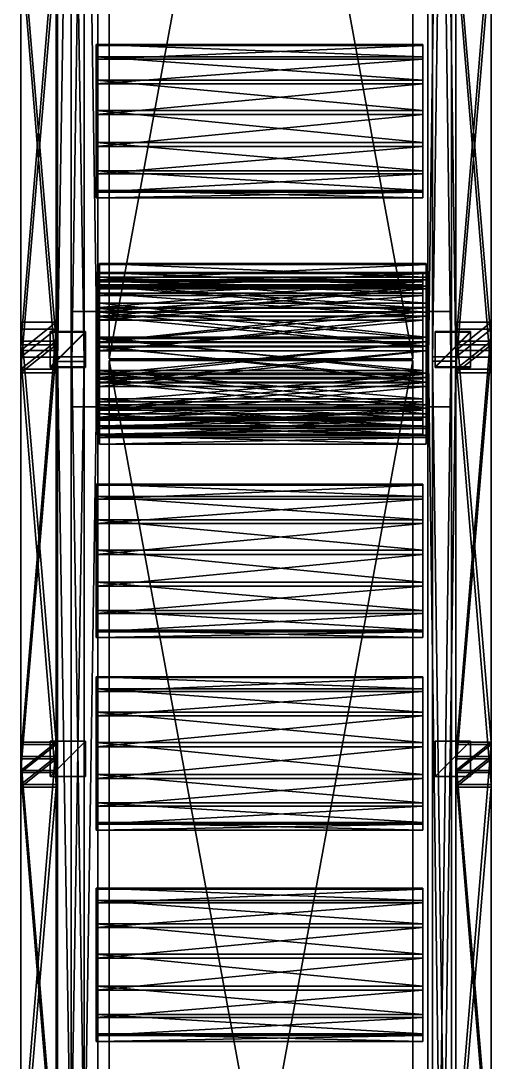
# Model space of a CAD drawing. Header units: millimetres. Extents: x -3897 to -3886, y 6820 to 7007.
# Drawn here: x -3896.8 to -3886.45, y 6842.25 to 6865.18 of the extents above; entities that cross this region are included whole.
import ezdxf

# ---------------------------------------------------------------- set-up
doc = ezdxf.new("R2010")
doc.units = ezdxf.units.MM
doc.header["$MEASUREMENT"] = 0
for name, color, linetype in [('BELT', 7, 'CONTINUOUS'), ('BELT01', 7, 'CONTINUOUS'), ('BELT02', 7, 'CONTINUOUS'), ('BELT03', 7, 'CONTINUOUS'), ('BELT04', 7, 'CONTINUOUS'), ('BELT05', 7, 'CONTINUOUS'), ('LEG02', 7, 'CONTINUOUS'), ('LEG03', 7, 'CONTINUOUS'), ('LEG05', 7, 'CONTINUOUS'), ('LEG06', 7, 'CONTINUOUS'), ('LEG08', 7, 'CONTINUOUS'), ('LEG09', 7, 'CONTINUOUS'), ('OBJECT01', 7, 'CONTINUOUS'), ('OBJECT02', 7, 'CONTINUOUS'), ('OBJECT04', 7, 'CONTINUOUS'), ('OBJECT05', 7, 'CONTINUOUS'), ('OBJECT07', 7, 'CONTINUOUS'), ('OBJECT09', 7, 'CONTINUOUS'), ('OBJECT10', 7, 'CONTINUOUS'), ('OBJECT11', 7, 'CONTINUOUS'), ('OBJECT12', 7, 'CONTINUOUS'), ('OBJECT13', 7, 'CONTINUOUS'), ('OBJECT15', 7, 'CONTINUOUS'), ('OBJECT16', 7, 'CONTINUOUS')]:
    doc.layers.add(name, color=color, linetype=linetype)

msp = doc.modelspace()

# ---------------------------------------------------------------- meshes
at = {"layer": 'BELT', "color": 7}
mesh = msp.add_polyface(dxfattribs=at)
corners = [(-3894.856, 6857.741, 13.664), (-3888.174, 6857.741, 13.664), (-3888.174, 6857.741, 13.887), (-3894.856, 6857.741, 13.887), (-3894.856, 6894.198, 13.664), (-3888.174, 6894.198, 13.664), (-3888.174, 6894.198, 13.887), (-3894.856, 6894.198, 13.887)]
mesh.append_faces([[corners[k] for k in face] for face in [(0, 2, 3), (0, 5, 1), (1, 6, 2), (2, 7, 3), (3, 4, 0), (4, 6, 5)]], dxfattribs={"vtx0": -1, "color": 7})
mesh.append_faces([[corners[k] for k in face] for face in [(0, 1, 2), (0, 4, 5), (1, 5, 6), (2, 6, 7), (3, 7, 4), (4, 7, 6)]], dxfattribs={"vtx2": -1, "color": 7})
mesh = msp.add_polyface(dxfattribs=at)
corners = [(-3894.856, 6821.245, 13.664), (-3888.174, 6821.245, 13.664), (-3888.174, 6821.245, 13.887), (-3894.856, 6821.245, 13.887), (-3894.856, 6857.702, 13.664), (-3888.174, 6857.702, 13.664), (-3888.174, 6857.702, 13.887), (-3894.856, 6857.702, 13.887)]
mesh.append_faces([[corners[k] for k in face] for face in [(0, 2, 3), (0, 5, 1), (1, 6, 2), (2, 7, 3), (3, 4, 0), (4, 6, 5)]], dxfattribs={"vtx0": -1, "color": 7})
mesh.append_faces([[corners[k] for k in face] for face in [(0, 1, 2), (0, 4, 5), (1, 5, 6), (2, 6, 7), (3, 7, 4), (4, 7, 6)]], dxfattribs={"vtx2": -1, "color": 7})
at = {"layer": 'BELT01', "color": 7}
mesh = msp.add_polyface(dxfattribs=at)
corners = [(-3894.856, 6857.741, 17.477), (-3888.174, 6857.741, 17.477), (-3888.174, 6857.741, 17.7), (-3894.856, 6857.741, 17.7), (-3894.856, 6894.198, 17.477), (-3888.174, 6894.198, 17.477), (-3888.174, 6894.198, 17.7), (-3894.856, 6894.198, 17.7)]
mesh.append_faces([[corners[k] for k in face] for face in [(0, 2, 3), (0, 5, 1), (1, 6, 2), (2, 7, 3), (3, 4, 0), (4, 6, 5)]], dxfattribs={"vtx0": -1, "color": 7})
mesh.append_faces([[corners[k] for k in face] for face in [(0, 1, 2), (0, 4, 5), (1, 5, 6), (2, 6, 7), (3, 7, 4), (4, 7, 6)]], dxfattribs={"vtx2": -1, "color": 7})
mesh = msp.add_polyface(dxfattribs=at)
corners = [(-3894.856, 6821.245, 17.477), (-3888.174, 6821.245, 17.477), (-3888.174, 6821.245, 17.7), (-3894.856, 6821.245, 17.7), (-3894.856, 6857.702, 17.477), (-3888.174, 6857.702, 17.477), (-3888.174, 6857.702, 17.7), (-3894.856, 6857.702, 17.7)]
mesh.append_faces([[corners[k] for k in face] for face in [(0, 2, 3), (0, 5, 1), (1, 6, 2), (2, 7, 3), (3, 4, 0), (4, 6, 5)]], dxfattribs={"vtx0": -1, "color": 7})
mesh.append_faces([[corners[k] for k in face] for face in [(0, 1, 2), (0, 4, 5), (1, 5, 6), (2, 6, 7), (3, 7, 4), (4, 7, 6)]], dxfattribs={"vtx2": -1, "color": 7})
at = {"layer": 'BELT02', "color": 7}
mesh = msp.add_polyface(dxfattribs=at)
corners = [(-3887.844, 6856.681, 15.514), (-3887.328, 6856.681, 15.514), (-3887.328, 6856.681, 15.956), (-3887.844, 6856.681, 15.956), (-3887.844, 6895.282, 15.514), (-3887.328, 6895.282, 15.514), (-3887.328, 6895.282, 15.956), (-3887.844, 6895.282, 15.956)]
mesh.append_faces([[corners[k] for k in face] for face in [(0, 2, 3), (0, 5, 1), (1, 6, 2), (2, 7, 3), (3, 4, 0), (4, 6, 5)]], dxfattribs={"vtx0": -1, "color": 7})
mesh.append_faces([[corners[k] for k in face] for face in [(0, 1, 2), (0, 4, 5), (1, 5, 6), (2, 6, 7), (3, 7, 4), (4, 7, 6)]], dxfattribs={"vtx2": -1, "color": 7})
mesh = msp.add_polyface(dxfattribs=at)
corners = [(-3887.844, 6820.185, 15.514), (-3887.328, 6820.185, 15.514), (-3887.328, 6820.185, 15.956), (-3887.844, 6820.185, 15.956), (-3887.844, 6858.786, 15.514), (-3887.328, 6858.786, 15.514), (-3887.328, 6858.786, 15.956), (-3887.844, 6858.786, 15.956)]
mesh.append_faces([[corners[k] for k in face] for face in [(0, 2, 3), (0, 5, 1), (1, 6, 2), (2, 7, 3), (3, 4, 0), (4, 6, 5)]], dxfattribs={"vtx0": -1, "color": 7})
mesh.append_faces([[corners[k] for k in face] for face in [(0, 1, 2), (0, 4, 5), (1, 5, 6), (2, 6, 7), (3, 7, 4), (4, 7, 6)]], dxfattribs={"vtx2": -1, "color": 7})
at = {"layer": 'BELT03', "color": 7}
mesh = msp.add_polyface(dxfattribs=at)
corners = [(-3895.696, 6856.681, 15.421), (-3895.109, 6856.681, 15.421), (-3895.109, 6856.681, 15.924), (-3895.696, 6856.681, 15.924), (-3895.696, 6895.282, 15.421), (-3895.109, 6895.282, 15.421), (-3895.109, 6895.282, 15.924), (-3895.696, 6895.282, 15.924)]
mesh.append_faces([[corners[k] for k in face] for face in [(0, 2, 3), (0, 5, 1), (1, 6, 2), (2, 7, 3), (3, 4, 0), (4, 6, 5)]], dxfattribs={"vtx0": -1, "color": 7})
mesh.append_faces([[corners[k] for k in face] for face in [(0, 1, 2), (0, 4, 5), (1, 5, 6), (2, 6, 7), (3, 7, 4), (4, 7, 6)]], dxfattribs={"vtx2": -1, "color": 7})
mesh = msp.add_polyface(dxfattribs=at)
corners = [(-3895.696, 6820.185, 15.421), (-3895.109, 6820.185, 15.421), (-3895.109, 6820.185, 15.924), (-3895.696, 6820.185, 15.924), (-3895.696, 6858.786, 15.421), (-3895.109, 6858.786, 15.421), (-3895.109, 6858.786, 15.924), (-3895.696, 6858.786, 15.924)]
mesh.append_faces([[corners[k] for k in face] for face in [(0, 2, 3), (0, 5, 1), (1, 6, 2), (2, 7, 3), (3, 4, 0), (4, 6, 5)]], dxfattribs={"vtx0": -1, "color": 7})
mesh.append_faces([[corners[k] for k in face] for face in [(0, 1, 2), (0, 4, 5), (1, 5, 6), (2, 6, 7), (3, 7, 4), (4, 7, 6)]], dxfattribs={"vtx2": -1, "color": 7})
at = {"layer": 'BELT04', "color": 7}
mesh = msp.add_polyface(dxfattribs=at)
corners = [(-3887.745, 6857.686, 7.896), (-3887.23, 6857.686, 7.896), (-3887.23, 6857.686, 8.338), (-3887.745, 6857.686, 8.338), (-3887.745, 6894.277, 7.896), (-3887.23, 6894.277, 7.896), (-3887.23, 6894.277, 8.338), (-3887.745, 6894.277, 8.338)]
mesh.append_faces([[corners[k] for k in face] for face in [(0, 2, 3), (0, 5, 1), (1, 6, 2), (2, 7, 3), (3, 4, 0), (4, 6, 5)]], dxfattribs={"vtx0": -1, "color": 7})
mesh.append_faces([[corners[k] for k in face] for face in [(0, 1, 2), (0, 4, 5), (1, 5, 6), (2, 6, 7), (3, 7, 4), (4, 7, 6)]], dxfattribs={"vtx2": -1, "color": 7})
mesh = msp.add_polyface(dxfattribs=at)
corners = [(-3887.745, 6821.19, 7.896), (-3887.23, 6821.19, 7.896), (-3887.23, 6821.19, 8.338), (-3887.745, 6821.19, 8.338), (-3887.745, 6857.781, 7.896), (-3887.23, 6857.781, 7.896), (-3887.23, 6857.781, 8.338), (-3887.745, 6857.781, 8.338)]
mesh.append_faces([[corners[k] for k in face] for face in [(0, 2, 3), (0, 5, 1), (1, 6, 2), (2, 7, 3), (3, 4, 0), (4, 6, 5)]], dxfattribs={"vtx0": -1, "color": 7})
mesh.append_faces([[corners[k] for k in face] for face in [(0, 1, 2), (0, 4, 5), (1, 5, 6), (2, 6, 7), (3, 7, 4), (4, 7, 6)]], dxfattribs={"vtx2": -1, "color": 7})
at = {"layer": 'BELT05', "color": 7}
mesh = msp.add_polyface(dxfattribs=at)
corners = [(-3895.992, 6857.681, 7.892), (-3895.405, 6857.681, 7.892), (-3895.405, 6857.681, 8.322), (-3895.992, 6857.681, 8.322), (-3895.992, 6894.281, 7.892), (-3895.405, 6894.281, 7.892), (-3895.405, 6894.281, 8.322), (-3895.992, 6894.281, 8.322)]
mesh.append_faces([[corners[k] for k in face] for face in [(0, 2, 3), (0, 5, 1), (1, 6, 2), (2, 7, 3), (3, 4, 0), (4, 6, 5)]], dxfattribs={"vtx0": -1, "color": 7})
mesh.append_faces([[corners[k] for k in face] for face in [(0, 1, 2), (0, 4, 5), (1, 5, 6), (2, 6, 7), (3, 7, 4), (4, 7, 6)]], dxfattribs={"vtx2": -1, "color": 7})
mesh = msp.add_polyface(dxfattribs=at)
corners = [(-3895.992, 6821.185, 7.892), (-3895.405, 6821.185, 7.892), (-3895.405, 6821.185, 8.322), (-3895.992, 6821.185, 8.322), (-3895.992, 6857.786, 7.892), (-3895.405, 6857.786, 7.892), (-3895.405, 6857.786, 8.322), (-3895.992, 6857.786, 8.322)]
mesh.append_faces([[corners[k] for k in face] for face in [(0, 2, 3), (0, 5, 1), (1, 6, 2), (2, 7, 3), (3, 4, 0), (4, 6, 5)]], dxfattribs={"vtx0": -1, "color": 7})
mesh.append_faces([[corners[k] for k in face] for face in [(0, 1, 2), (0, 4, 5), (1, 5, 6), (2, 6, 7), (3, 7, 4), (4, 7, 6)]], dxfattribs={"vtx2": -1, "color": 7})
at = {"layer": 'LEG02', "color": 7}
mesh = msp.add_polyface(dxfattribs=at)
corners = [(-3896.801, 6866.841, 14.428), (-3896.023, 6866.841, 14.428), (-3896.023, 6867.458, 13.955), (-3896.801, 6867.458, 13.955), (-3896.801, 6857.433, 2.168), (-3896.023, 6857.433, 2.168), (-3896.023, 6858.05, 1.694), (-3896.801, 6858.05, 1.694)]
mesh.append_faces([[corners[k] for k in face] for face in [(0, 2, 3), (0, 5, 1), (1, 6, 2), (2, 7, 3), (3, 4, 0), (4, 6, 5)]], dxfattribs={"vtx0": -1, "color": 7})
mesh.append_faces([[corners[k] for k in face] for face in [(0, 1, 2), (0, 4, 5), (1, 5, 6), (2, 6, 7), (3, 7, 4), (4, 7, 6)]], dxfattribs={"vtx2": -1, "color": 7})
at = {"layer": 'LEG03', "color": 7}
mesh = msp.add_polyface(dxfattribs=at)
corners = [(-3896.801, 6848.631, 14.428), (-3896.023, 6848.631, 14.428), (-3896.023, 6849.248, 13.955), (-3896.801, 6849.248, 13.955), (-3896.801, 6839.223, 2.168), (-3896.023, 6839.223, 2.168), (-3896.023, 6839.84, 1.694), (-3896.801, 6839.84, 1.694)]
mesh.append_faces([[corners[k] for k in face] for face in [(0, 2, 3), (0, 5, 1), (1, 6, 2), (2, 7, 3), (3, 4, 0), (4, 6, 5)]], dxfattribs={"vtx0": -1, "color": 7})
mesh.append_faces([[corners[k] for k in face] for face in [(0, 1, 2), (0, 4, 5), (1, 5, 6), (2, 6, 7), (3, 7, 4), (4, 7, 6)]], dxfattribs={"vtx2": -1, "color": 7})
at = {"layer": 'LEG05', "color": 7}
mesh = msp.add_polyface(dxfattribs=at)
corners = [(-3896.801, 6857.774, 14.428), (-3896.023, 6857.774, 14.428), (-3896.023, 6858.391, 13.955), (-3896.801, 6858.391, 13.955), (-3896.801, 6848.366, 2.168), (-3896.023, 6848.366, 2.168), (-3896.023, 6848.983, 1.694), (-3896.801, 6848.983, 1.694)]
mesh.append_faces([[corners[k] for k in face] for face in [(0, 2, 3), (0, 5, 1), (1, 6, 2), (2, 7, 3), (3, 4, 0), (4, 6, 5)]], dxfattribs={"vtx0": -1, "color": 7})
mesh.append_faces([[corners[k] for k in face] for face in [(0, 1, 2), (0, 4, 5), (1, 5, 6), (2, 6, 7), (3, 7, 4), (4, 7, 6)]], dxfattribs={"vtx2": -1, "color": 7})
at = {"layer": 'LEG06', "color": 7}
mesh = msp.add_polyface(dxfattribs=at)
corners = [(-3896.801, 6857.51, 14.02), (-3896.023, 6857.51, 14.02), (-3896.023, 6858.133, 14.485), (-3896.801, 6858.133, 14.485), (-3896.801, 6866.757, 1.637), (-3896.023, 6866.757, 1.637), (-3896.023, 6867.38, 2.103), (-3896.801, 6867.38, 2.103)]
mesh.append_faces([[corners[k] for k in face] for face in [(0, 2, 3), (0, 5, 1), (1, 6, 2), (2, 7, 3), (3, 4, 0), (4, 6, 5)]], dxfattribs={"vtx0": -1, "color": 7})
mesh.append_faces([[corners[k] for k in face] for face in [(0, 1, 2), (0, 4, 5), (1, 5, 6), (2, 6, 7), (3, 7, 4), (4, 7, 6)]], dxfattribs={"vtx2": -1, "color": 7})
at = {"layer": 'LEG08', "color": 7}
mesh = msp.add_polyface(dxfattribs=at)
corners = [(-3896.801, 6839.066, 14.02), (-3896.023, 6839.066, 14.02), (-3896.023, 6839.689, 14.485), (-3896.801, 6839.689, 14.485), (-3896.801, 6848.312, 1.637), (-3896.023, 6848.312, 1.637), (-3896.023, 6848.936, 2.103), (-3896.801, 6848.936, 2.103)]
mesh.append_faces([[corners[k] for k in face] for face in [(0, 2, 3), (0, 5, 1), (1, 6, 2), (2, 7, 3), (3, 4, 0), (4, 6, 5)]], dxfattribs={"vtx0": -1, "color": 7})
mesh.append_faces([[corners[k] for k in face] for face in [(0, 1, 2), (0, 4, 5), (1, 5, 6), (2, 6, 7), (3, 7, 4), (4, 7, 6)]], dxfattribs={"vtx2": -1, "color": 7})
at = {"layer": 'LEG09', "color": 7}
mesh = msp.add_polyface(dxfattribs=at)
corners = [(-3896.801, 6848.678, 14.02), (-3896.023, 6848.678, 14.02), (-3896.023, 6849.301, 14.485), (-3896.801, 6849.301, 14.485), (-3896.801, 6857.924, 1.637), (-3896.023, 6857.924, 1.637), (-3896.023, 6858.548, 2.103), (-3896.801, 6858.548, 2.103)]
mesh.append_faces([[corners[k] for k in face] for face in [(0, 2, 3), (0, 5, 1), (1, 6, 2), (2, 7, 3), (3, 4, 0), (4, 6, 5)]], dxfattribs={"vtx0": -1, "color": 7})
mesh.append_faces([[corners[k] for k in face] for face in [(0, 1, 2), (0, 4, 5), (1, 5, 6), (2, 6, 7), (3, 7, 4), (4, 7, 6)]], dxfattribs={"vtx2": -1, "color": 7})
at = {"layer": 'OBJECT01', "color": 7}
mesh = msp.add_polyface(dxfattribs=at)
corners = [(-3896.155, 6848.542, 15.454), (-3895.377, 6848.542, 15.454), (-3895.377, 6849.32, 15.454), (-3896.155, 6849.32, 15.454), (-3896.155, 6848.542, 0), (-3895.377, 6848.542, 0), (-3895.377, 6849.32, 0), (-3896.155, 6849.32, 0), (-3887.688, 6848.542, 15.454), (-3886.91, 6848.542, 15.454), (-3886.91, 6849.32, 15.454), (-3887.688, 6849.32, 15.454), (-3887.688, 6848.542, 0), (-3886.91, 6848.542, 0), (-3886.91, 6849.32, 0), (-3887.688, 6849.32, 0)]
mesh.append_faces([[corners[k] for k in face] for face in [(0, 2, 3), (0, 5, 1), (1, 6, 2), (2, 7, 3), (3, 4, 0), (4, 6, 5), (8, 10, 11), (8, 13, 9), (9, 14, 10), (10, 15, 11), (11, 12, 8), (12, 14, 13)]], dxfattribs={"vtx0": -1, "color": 7})
mesh.append_faces([[corners[k] for k in face] for face in [(0, 1, 2), (0, 4, 5), (1, 5, 6), (2, 6, 7), (3, 7, 4), (4, 7, 6), (8, 9, 10), (8, 12, 13), (9, 13, 14), (10, 14, 15), (11, 15, 12), (12, 15, 14)]], dxfattribs={"vtx2": -1, "color": 7})
at = {"layer": 'OBJECT02', "color": 7}
mesh = msp.add_polyface(dxfattribs=at)
corners = [(-3896.155, 6857.565, 15.454), (-3895.377, 6857.565, 15.454), (-3895.377, 6858.343, 15.454), (-3896.155, 6858.343, 15.454), (-3896.155, 6857.565, 0), (-3895.377, 6857.565, 0), (-3895.377, 6858.343, 0), (-3896.155, 6858.343, 0), (-3887.688, 6857.565, 15.454), (-3886.91, 6857.565, 15.454), (-3886.91, 6858.343, 15.454), (-3887.688, 6858.343, 15.454), (-3887.688, 6857.565, 0), (-3886.91, 6857.565, 0), (-3886.91, 6858.343, 0), (-3887.688, 6858.343, 0)]
mesh.append_faces([[corners[k] for k in face] for face in [(0, 2, 3), (0, 5, 1), (1, 6, 2), (2, 7, 3), (3, 4, 0), (4, 6, 5), (8, 10, 11), (8, 13, 9), (9, 14, 10), (10, 15, 11), (11, 12, 8), (12, 14, 13)]], dxfattribs={"vtx0": -1, "color": 7})
mesh.append_faces([[corners[k] for k in face] for face in [(0, 1, 2), (0, 4, 5), (1, 5, 6), (2, 6, 7), (3, 7, 4), (4, 7, 6), (8, 9, 10), (8, 12, 13), (9, 13, 14), (10, 14, 15), (11, 15, 12), (12, 15, 14)]], dxfattribs={"vtx2": -1, "color": 7})
at = {"layer": 'OBJECT04', "color": 7}
mesh = msp.add_polyface(dxfattribs=at)
corners = [(-3896.155, 6857.552, 15.454), (-3895.377, 6857.552, 15.454), (-3895.377, 6858.33, 15.454), (-3896.155, 6858.33, 15.454), (-3896.155, 6857.552, 0), (-3895.377, 6857.552, 0), (-3895.377, 6858.33, 0), (-3896.155, 6858.33, 0), (-3887.688, 6857.552, 15.454), (-3886.91, 6857.552, 15.454), (-3886.91, 6858.33, 15.454), (-3887.688, 6858.33, 15.454), (-3887.688, 6857.552, 0), (-3886.91, 6857.552, 0), (-3886.91, 6858.33, 0), (-3887.688, 6858.33, 0)]
mesh.append_faces([[corners[k] for k in face] for face in [(0, 2, 3), (0, 5, 1), (1, 6, 2), (2, 7, 3), (3, 4, 0), (4, 6, 5), (8, 10, 11), (8, 13, 9), (9, 14, 10), (10, 15, 11), (11, 12, 8), (12, 14, 13)]], dxfattribs={"vtx0": -1, "color": 7})
mesh.append_faces([[corners[k] for k in face] for face in [(0, 1, 2), (0, 4, 5), (1, 5, 6), (2, 6, 7), (3, 7, 4), (4, 7, 6), (8, 9, 10), (8, 12, 13), (9, 13, 14), (10, 14, 15), (11, 15, 12), (12, 15, 14)]], dxfattribs={"vtx2": -1, "color": 7})
at = {"layer": 'OBJECT05', "color": 7}
mesh = msp.add_polyface(dxfattribs=at)
corners = [(-3887.959, 6856.429, 14.965), (-3895.142, 6856.861, 14.404), (-3887.959, 6856.861, 14.404), (-3895.142, 6856.429, 14.965), (-3895.142, 6857.483, 14.067), (-3887.959, 6857.483, 14.067), (-3895.142, 6858.189, 14.012), (-3887.959, 6858.189, 14.012), (-3895.142, 6858.856, 14.249), (-3887.959, 6858.856, 14.249), (-3895.142, 6859.369, 14.737), (-3887.959, 6859.369, 14.737), (-3895.142, 6859.639, 15.391), (-3887.959, 6859.639, 15.391), (-3895.142, 6859.62, 16.099), (-3887.959, 6859.62, 16.099), (-3895.142, 6859.314, 16.737), (-3887.959, 6859.314, 16.737), (-3895.142, 6858.776, 17.196), (-3887.959, 6858.776, 17.196), (-3895.142, 6858.097, 17.397), (-3887.959, 6858.097, 17.397), (-3895.142, 6857.395, 17.304), (-3887.959, 6857.395, 17.304), (-3895.142, 6856.792, 16.933), (-3887.959, 6856.792, 16.933), (-3895.142, 6856.392, 16.349), (-3887.959, 6856.392, 16.349), (-3895.142, 6856.263, 15.653), (-3887.959, 6856.263, 15.653), (-3887.959, 6857.965, 15.7), (-3895.142, 6857.965, 15.7)]
mesh.append_faces([[corners[k] for k in face] for face in [(0, 1, 2), (2, 4, 5), (5, 6, 7), (7, 8, 9), (9, 10, 11), (11, 12, 13), (13, 14, 15), (15, 16, 17), (17, 18, 19), (19, 20, 21), (21, 22, 23), (23, 24, 25), (25, 26, 27), (27, 28, 29), (29, 3, 0)]], dxfattribs={"vtx0": -1, "color": 7})
mesh.append_faces([[corners[k] for k in face] for face in [(2, 30, 0), (5, 30, 2), (7, 30, 5), (9, 30, 7), (11, 30, 9), (13, 30, 11), (15, 30, 13), (17, 30, 15), (19, 30, 17), (21, 30, 19), (23, 30, 21), (25, 30, 23), (27, 30, 25), (29, 30, 27), (0, 30, 29), (3, 31, 1), (1, 31, 4), (4, 31, 6), (6, 31, 8), (8, 31, 10), (10, 31, 12), (12, 31, 14), (14, 31, 16), (16, 31, 18), (18, 31, 20), (20, 31, 22), (22, 31, 24), (24, 31, 26), (26, 31, 28), (28, 31, 3)]], dxfattribs={"vtx0": -1, "vtx1": -1, "color": 7})
mesh.append_faces([[corners[k] for k in face] for face in [(0, 3, 1), (2, 1, 4), (5, 4, 6), (7, 6, 8), (9, 8, 10), (11, 10, 12), (13, 12, 14), (15, 14, 16), (17, 16, 18), (19, 18, 20), (21, 20, 22), (23, 22, 24), (25, 24, 26), (27, 26, 28), (29, 28, 3)]], dxfattribs={"vtx2": -1, "color": 7})
at = {"layer": 'OBJECT07', "color": 7}
mesh = msp.add_polyface(dxfattribs=at)
corners = [(-3887.231, 6866.841, 14.428), (-3886.453, 6866.841, 14.428), (-3886.453, 6867.458, 13.955), (-3887.231, 6867.458, 13.955), (-3887.231, 6857.433, 2.168), (-3886.453, 6857.433, 2.168), (-3886.453, 6858.05, 1.694), (-3887.231, 6858.05, 1.694), (-3887.231, 6885.127, 14.428), (-3886.453, 6885.127, 14.428), (-3886.453, 6885.744, 13.955), (-3887.231, 6885.744, 13.955), (-3887.231, 6875.719, 2.168), (-3886.453, 6875.719, 2.168), (-3886.453, 6876.336, 1.694), (-3887.231, 6876.336, 1.694), (-3887.231, 6875.984, 14.428), (-3886.453, 6875.984, 14.428), (-3886.453, 6876.601, 13.955), (-3887.231, 6876.601, 13.955), (-3887.231, 6866.576, 2.168), (-3886.453, 6866.576, 2.168), (-3886.453, 6867.193, 1.694), (-3887.231, 6867.193, 1.694), (-3887.231, 6894.27, 14.428), (-3886.453, 6894.27, 14.428), (-3886.453, 6894.887, 13.955), (-3887.231, 6894.887, 13.955), (-3887.231, 6884.862, 2.168), (-3886.453, 6884.862, 2.168), (-3886.453, 6885.479, 1.694), (-3887.231, 6885.479, 1.694), (-3887.231, 6857.51, 14.02), (-3886.453, 6857.51, 14.02), (-3886.453, 6858.133, 14.485), (-3887.231, 6858.133, 14.485), (-3887.231, 6866.757, 1.637), (-3886.453, 6866.757, 1.637), (-3886.453, 6867.38, 2.103), (-3887.231, 6867.38, 2.103), (-3887.231, 6866.653, 14.02), (-3886.453, 6866.653, 14.02), (-3886.453, 6867.276, 14.485), (-3887.231, 6867.276, 14.485), (-3887.231, 6875.9, 1.637), (-3886.453, 6875.9, 1.637), (-3886.453, 6876.523, 2.103), (-3887.231, 6876.523, 2.103), (-3887.231, 6875.562, 14.02), (-3886.453, 6875.562, 14.02), (-3886.453, 6876.185, 14.485), (-3887.231, 6876.185, 14.485), (-3887.231, 6884.808, 1.637), (-3886.453, 6884.808, 1.637), (-3886.453, 6885.432, 2.103), (-3887.231, 6885.432, 2.103), (-3887.231, 6885.174, 14.02), (-3886.453, 6885.174, 14.02), (-3886.453, 6885.797, 14.485), (-3887.231, 6885.797, 14.485), (-3887.231, 6894.42, 1.637), (-3886.453, 6894.42, 1.637), (-3886.453, 6895.044, 2.103), (-3887.231, 6895.044, 2.103)]
mesh.append_faces([[corners[k] for k in face] for face in [(0, 2, 3), (0, 5, 1), (1, 6, 2), (2, 7, 3), (3, 4, 0), (4, 6, 5), (8, 10, 11), (8, 13, 9), (9, 14, 10), (10, 15, 11), (11, 12, 8), (12, 14, 13), (16, 18, 19), (16, 21, 17), (17, 22, 18), (18, 23, 19), (19, 20, 16), (20, 22, 21), (24, 26, 27), (24, 29, 25), (25, 30, 26), (26, 31, 27), (27, 28, 24), (28, 30, 29), (32, 34, 35), (32, 37, 33), (33, 38, 34), (34, 39, 35), (35, 36, 32), (36, 38, 37), (40, 42, 43), (40, 45, 41), (41, 46, 42), (42, 47, 43), (43, 44, 40), (44, 46, 45), (48, 50, 51), (48, 53, 49), (49, 54, 50), (50, 55, 51), (51, 52, 48), (52, 54, 53), (56, 58, 59), (56, 61, 57), (57, 62, 58), (58, 63, 59), (59, 60, 56), (60, 62, 61)]], dxfattribs={"vtx0": -1, "color": 7})
mesh.append_faces([[corners[k] for k in face] for face in [(0, 1, 2), (0, 4, 5), (1, 5, 6), (2, 6, 7), (3, 7, 4), (4, 7, 6), (8, 9, 10), (8, 12, 13), (9, 13, 14), (10, 14, 15), (11, 15, 12), (12, 15, 14), (16, 17, 18), (16, 20, 21), (17, 21, 22), (18, 22, 23), (19, 23, 20), (20, 23, 22), (24, 25, 26), (24, 28, 29), (25, 29, 30), (26, 30, 31), (27, 31, 28), (28, 31, 30), (32, 33, 34), (32, 36, 37), (33, 37, 38), (34, 38, 39), (35, 39, 36), (36, 39, 38), (40, 41, 42), (40, 44, 45), (41, 45, 46), (42, 46, 47), (43, 47, 44), (44, 47, 46), (48, 49, 50), (48, 52, 53), (49, 53, 54), (50, 54, 55), (51, 55, 52), (52, 55, 54), (56, 57, 58), (56, 60, 61), (57, 61, 62), (58, 62, 63), (59, 63, 60), (60, 63, 62)]], dxfattribs={"vtx2": -1, "color": 7})
mesh = msp.add_polyface(dxfattribs=at)
corners = [(-3887.231, 6830.345, 14.428), (-3886.453, 6830.345, 14.428), (-3886.453, 6830.962, 13.955), (-3887.231, 6830.962, 13.955), (-3887.231, 6820.937, 2.168), (-3886.453, 6820.937, 2.168), (-3886.453, 6821.554, 1.694), (-3887.231, 6821.554, 1.694), (-3887.231, 6848.631, 14.428), (-3886.453, 6848.631, 14.428), (-3886.453, 6849.248, 13.955), (-3887.231, 6849.248, 13.955), (-3887.231, 6839.223, 2.168), (-3886.453, 6839.223, 2.168), (-3886.453, 6839.84, 1.694), (-3887.231, 6839.84, 1.694), (-3887.231, 6839.488, 14.428), (-3886.453, 6839.488, 14.428), (-3886.453, 6840.105, 13.955), (-3887.231, 6840.105, 13.955), (-3887.231, 6830.08, 2.168), (-3886.453, 6830.08, 2.168), (-3886.453, 6830.697, 1.694), (-3887.231, 6830.697, 1.694), (-3887.231, 6857.774, 14.428), (-3886.453, 6857.774, 14.428), (-3886.453, 6858.391, 13.955), (-3887.231, 6858.391, 13.955), (-3887.231, 6848.366, 2.168), (-3886.453, 6848.366, 2.168), (-3886.453, 6848.983, 1.694), (-3887.231, 6848.983, 1.694), (-3887.231, 6821.014, 14.02), (-3886.453, 6821.014, 14.02), (-3886.453, 6821.638, 14.485), (-3887.231, 6821.638, 14.485), (-3887.231, 6830.261, 1.637), (-3886.453, 6830.261, 1.637), (-3886.453, 6830.884, 2.103), (-3887.231, 6830.884, 2.103), (-3887.231, 6830.157, 14.02), (-3886.453, 6830.157, 14.02), (-3886.453, 6830.781, 14.485), (-3887.231, 6830.781, 14.485), (-3887.231, 6839.404, 1.637), (-3886.453, 6839.404, 1.637), (-3886.453, 6840.027, 2.103), (-3887.231, 6840.027, 2.103), (-3887.231, 6839.066, 14.02), (-3886.453, 6839.066, 14.02), (-3886.453, 6839.689, 14.485), (-3887.231, 6839.689, 14.485), (-3887.231, 6848.312, 1.637), (-3886.453, 6848.312, 1.637), (-3886.453, 6848.936, 2.103), (-3887.231, 6848.936, 2.103), (-3887.231, 6848.678, 14.02), (-3886.453, 6848.678, 14.02), (-3886.453, 6849.301, 14.485), (-3887.231, 6849.301, 14.485), (-3887.231, 6857.924, 1.637), (-3886.453, 6857.924, 1.637), (-3886.453, 6858.548, 2.103), (-3887.231, 6858.548, 2.103)]
mesh.append_faces([[corners[k] for k in face] for face in [(0, 2, 3), (0, 5, 1), (1, 6, 2), (2, 7, 3), (3, 4, 0), (4, 6, 5), (8, 10, 11), (8, 13, 9), (9, 14, 10), (10, 15, 11), (11, 12, 8), (12, 14, 13), (16, 18, 19), (16, 21, 17), (17, 22, 18), (18, 23, 19), (19, 20, 16), (20, 22, 21), (24, 26, 27), (24, 29, 25), (25, 30, 26), (26, 31, 27), (27, 28, 24), (28, 30, 29), (32, 34, 35), (32, 37, 33), (33, 38, 34), (34, 39, 35), (35, 36, 32), (36, 38, 37), (40, 42, 43), (40, 45, 41), (41, 46, 42), (42, 47, 43), (43, 44, 40), (44, 46, 45), (48, 50, 51), (48, 53, 49), (49, 54, 50), (50, 55, 51), (51, 52, 48), (52, 54, 53), (56, 58, 59), (56, 61, 57), (57, 62, 58), (58, 63, 59), (59, 60, 56), (60, 62, 61)]], dxfattribs={"vtx0": -1, "color": 7})
mesh.append_faces([[corners[k] for k in face] for face in [(0, 1, 2), (0, 4, 5), (1, 5, 6), (2, 6, 7), (3, 7, 4), (4, 7, 6), (8, 9, 10), (8, 12, 13), (9, 13, 14), (10, 14, 15), (11, 15, 12), (12, 15, 14), (16, 17, 18), (16, 20, 21), (17, 21, 22), (18, 22, 23), (19, 23, 20), (20, 23, 22), (24, 25, 26), (24, 28, 29), (25, 29, 30), (26, 30, 31), (27, 31, 28), (28, 31, 30), (32, 33, 34), (32, 36, 37), (33, 37, 38), (34, 38, 39), (35, 39, 36), (36, 39, 38), (40, 41, 42), (40, 44, 45), (41, 45, 46), (42, 46, 47), (43, 47, 44), (44, 47, 46), (48, 49, 50), (48, 52, 53), (49, 53, 54), (50, 54, 55), (51, 55, 52), (52, 55, 54), (56, 57, 58), (56, 60, 61), (57, 61, 62), (58, 62, 63), (59, 63, 60), (60, 63, 62)]], dxfattribs={"vtx2": -1, "color": 7})
at = {"layer": 'OBJECT09', "color": 7}
mesh = msp.add_polyface(dxfattribs=at)
corners = [(-3887.959, 6847.532, 14.965), (-3895.142, 6847.964, 14.404), (-3887.959, 6847.964, 14.404), (-3895.142, 6847.532, 14.965), (-3895.142, 6848.586, 14.067), (-3887.959, 6848.586, 14.067), (-3895.142, 6849.292, 14.012), (-3887.959, 6849.292, 14.012), (-3895.142, 6849.959, 14.249), (-3887.959, 6849.959, 14.249), (-3895.142, 6850.472, 14.737), (-3887.959, 6850.472, 14.737), (-3895.142, 6850.742, 15.391), (-3887.959, 6850.742, 15.391), (-3895.142, 6850.723, 16.099), (-3887.959, 6850.723, 16.099), (-3895.142, 6850.417, 16.737), (-3887.959, 6850.417, 16.737), (-3895.142, 6849.879, 17.196), (-3887.959, 6849.879, 17.196), (-3895.142, 6849.2, 17.397), (-3887.959, 6849.2, 17.397), (-3895.142, 6848.498, 17.304), (-3887.959, 6848.498, 17.304), (-3895.142, 6847.895, 16.933), (-3887.959, 6847.895, 16.933), (-3895.142, 6847.495, 16.349), (-3887.959, 6847.495, 16.349), (-3895.142, 6847.366, 15.653), (-3887.959, 6847.366, 15.653), (-3887.959, 6849.068, 15.7), (-3895.142, 6849.068, 15.7)]
mesh.append_faces([[corners[k] for k in face] for face in [(0, 1, 2), (2, 4, 5), (5, 6, 7), (7, 8, 9), (9, 10, 11), (11, 12, 13), (13, 14, 15), (15, 16, 17), (17, 18, 19), (19, 20, 21), (21, 22, 23), (23, 24, 25), (25, 26, 27), (27, 28, 29), (29, 3, 0)]], dxfattribs={"vtx0": -1, "color": 7})
mesh.append_faces([[corners[k] for k in face] for face in [(2, 30, 0), (5, 30, 2), (7, 30, 5), (9, 30, 7), (11, 30, 9), (13, 30, 11), (15, 30, 13), (17, 30, 15), (19, 30, 17), (21, 30, 19), (23, 30, 21), (25, 30, 23), (27, 30, 25), (29, 30, 27), (0, 30, 29), (3, 31, 1), (1, 31, 4), (4, 31, 6), (6, 31, 8), (8, 31, 10), (10, 31, 12), (12, 31, 14), (14, 31, 16), (16, 31, 18), (18, 31, 20), (20, 31, 22), (22, 31, 24), (24, 31, 26), (26, 31, 28), (28, 31, 3)]], dxfattribs={"vtx0": -1, "vtx1": -1, "color": 7})
mesh.append_faces([[corners[k] for k in face] for face in [(0, 3, 1), (2, 1, 4), (5, 4, 6), (7, 6, 8), (9, 8, 10), (11, 10, 12), (13, 12, 14), (15, 14, 16), (17, 16, 18), (19, 18, 20), (21, 20, 22), (23, 22, 24), (25, 24, 26), (27, 26, 28), (29, 28, 3)]], dxfattribs={"vtx2": -1, "color": 7})
at = {"layer": 'OBJECT10', "color": 7}
mesh = msp.add_polyface(dxfattribs=at)
corners = [(-3887.959, 6856.248, 14.965), (-3895.142, 6856.679, 14.404), (-3887.959, 6856.679, 14.404), (-3895.142, 6856.248, 14.965), (-3895.142, 6857.302, 14.067), (-3887.959, 6857.302, 14.067), (-3895.142, 6858.007, 14.012), (-3887.959, 6858.007, 14.012), (-3895.142, 6858.674, 14.249), (-3887.959, 6858.674, 14.249), (-3895.142, 6859.187, 14.737), (-3887.959, 6859.187, 14.737), (-3895.142, 6859.457, 15.391), (-3887.959, 6859.457, 15.391), (-3895.142, 6859.438, 16.099), (-3887.959, 6859.438, 16.099), (-3895.142, 6859.133, 16.737), (-3887.959, 6859.133, 16.737), (-3895.142, 6858.594, 17.196), (-3887.959, 6858.594, 17.196), (-3895.142, 6857.915, 17.397), (-3887.959, 6857.915, 17.397), (-3895.142, 6857.214, 17.304), (-3887.959, 6857.214, 17.304), (-3895.142, 6856.61, 16.933), (-3887.959, 6856.61, 16.933), (-3895.142, 6856.21, 16.349), (-3887.959, 6856.21, 16.349), (-3895.142, 6856.082, 15.653), (-3887.959, 6856.082, 15.653), (-3887.959, 6857.783, 15.7), (-3895.142, 6857.783, 15.7)]
mesh.append_faces([[corners[k] for k in face] for face in [(0, 1, 2), (2, 4, 5), (5, 6, 7), (7, 8, 9), (9, 10, 11), (11, 12, 13), (13, 14, 15), (15, 16, 17), (17, 18, 19), (19, 20, 21), (21, 22, 23), (23, 24, 25), (25, 26, 27), (27, 28, 29), (29, 3, 0)]], dxfattribs={"vtx0": -1, "color": 7})
mesh.append_faces([[corners[k] for k in face] for face in [(2, 30, 0), (5, 30, 2), (7, 30, 5), (9, 30, 7), (11, 30, 9), (13, 30, 11), (15, 30, 13), (17, 30, 15), (19, 30, 17), (21, 30, 19), (23, 30, 21), (25, 30, 23), (27, 30, 25), (29, 30, 27), (0, 30, 29), (3, 31, 1), (1, 31, 4), (4, 31, 6), (6, 31, 8), (8, 31, 10), (10, 31, 12), (12, 31, 14), (14, 31, 16), (16, 31, 18), (18, 31, 20), (20, 31, 22), (22, 31, 24), (24, 31, 26), (26, 31, 28), (28, 31, 3)]], dxfattribs={"vtx0": -1, "vtx1": -1, "color": 7})
mesh.append_faces([[corners[k] for k in face] for face in [(0, 3, 1), (2, 1, 4), (5, 4, 6), (7, 6, 8), (9, 8, 10), (11, 10, 12), (13, 12, 14), (15, 14, 16), (17, 16, 18), (19, 18, 20), (21, 20, 22), (23, 22, 24), (25, 24, 26), (27, 26, 28), (29, 28, 3)]], dxfattribs={"vtx2": -1, "color": 7})
at = {"layer": 'OBJECT11', "color": 7}
mesh = msp.add_polyface(dxfattribs=at)
corners = [(-3887.885, 6856.05, 14.892), (-3895.068, 6856.533, 14.263), (-3887.885, 6856.533, 14.263), (-3895.068, 6856.05, 14.892), (-3895.068, 6857.23, 13.886), (-3887.885, 6857.23, 13.886), (-3895.068, 6858.021, 13.824), (-3887.885, 6858.021, 13.824), (-3895.068, 6858.768, 14.09), (-3887.885, 6858.768, 14.09), (-3895.068, 6859.342, 14.636), (-3887.885, 6859.342, 14.636), (-3895.068, 6859.645, 15.369), (-3887.885, 6859.645, 15.369), (-3895.068, 6859.623, 16.161), (-3887.885, 6859.623, 16.161), (-3895.068, 6859.281, 16.876), (-3887.885, 6859.281, 16.876), (-3895.068, 6858.678, 17.391), (-3887.885, 6858.678, 17.391), (-3895.068, 6857.917, 17.615), (-3887.885, 6857.917, 17.615), (-3895.068, 6857.132, 17.511), (-3887.885, 6857.132, 17.511), (-3895.068, 6856.456, 17.096), (-3887.885, 6856.456, 17.096), (-3895.068, 6856.008, 16.442), (-3887.885, 6856.008, 16.442), (-3895.068, 6855.864, 15.662), (-3887.885, 6855.864, 15.662), (-3887.885, 6857.77, 15.714), (-3895.068, 6857.77, 15.714)]
mesh.append_faces([[corners[k] for k in face] for face in [(0, 1, 2), (2, 4, 5), (5, 6, 7), (7, 8, 9), (9, 10, 11), (11, 12, 13), (13, 14, 15), (15, 16, 17), (17, 18, 19), (19, 20, 21), (21, 22, 23), (23, 24, 25), (25, 26, 27), (27, 28, 29), (29, 3, 0)]], dxfattribs={"vtx0": -1, "color": 7})
mesh.append_faces([[corners[k] for k in face] for face in [(2, 30, 0), (5, 30, 2), (7, 30, 5), (9, 30, 7), (11, 30, 9), (13, 30, 11), (15, 30, 13), (17, 30, 15), (19, 30, 17), (21, 30, 19), (23, 30, 21), (25, 30, 23), (27, 30, 25), (29, 30, 27), (0, 30, 29), (3, 31, 1), (1, 31, 4), (4, 31, 6), (6, 31, 8), (8, 31, 10), (10, 31, 12), (12, 31, 14), (14, 31, 16), (16, 31, 18), (18, 31, 20), (20, 31, 22), (22, 31, 24), (24, 31, 26), (26, 31, 28), (28, 31, 3)]], dxfattribs={"vtx0": -1, "vtx1": -1, "color": 7})
mesh.append_faces([[corners[k] for k in face] for face in [(0, 3, 1), (2, 1, 4), (5, 4, 6), (7, 6, 8), (9, 8, 10), (11, 10, 12), (13, 12, 14), (15, 14, 16), (17, 16, 18), (19, 18, 20), (21, 20, 22), (23, 22, 24), (25, 24, 26), (27, 26, 28), (29, 28, 3)]], dxfattribs={"vtx2": -1, "color": 7})
at = {"layer": 'OBJECT12', "color": 7}
mesh = msp.add_polyface(dxfattribs=at)
corners = [(-3887.885, 6856.247, 14.892), (-3895.068, 6856.73, 14.263), (-3887.885, 6856.73, 14.263), (-3895.068, 6856.247, 14.892), (-3895.068, 6857.427, 13.886), (-3887.885, 6857.427, 13.886), (-3895.068, 6858.217, 13.824), (-3887.885, 6858.217, 13.824), (-3895.068, 6858.964, 14.09), (-3887.885, 6858.964, 14.09), (-3895.068, 6859.539, 14.636), (-3887.885, 6859.539, 14.636), (-3895.068, 6859.841, 15.369), (-3887.885, 6859.841, 15.369), (-3895.068, 6859.82, 16.161), (-3887.885, 6859.82, 16.161), (-3895.068, 6859.478, 16.876), (-3887.885, 6859.478, 16.876), (-3895.068, 6858.874, 17.391), (-3887.885, 6858.874, 17.391), (-3895.068, 6858.114, 17.615), (-3887.885, 6858.114, 17.615), (-3895.068, 6857.328, 17.511), (-3887.885, 6857.328, 17.511), (-3895.068, 6856.653, 17.096), (-3887.885, 6856.653, 17.096), (-3895.068, 6856.204, 16.442), (-3887.885, 6856.204, 16.442), (-3895.068, 6856.061, 15.662), (-3887.885, 6856.061, 15.662), (-3887.885, 6857.967, 15.714), (-3895.068, 6857.967, 15.714)]
mesh.append_faces([[corners[k] for k in face] for face in [(0, 1, 2), (2, 4, 5), (5, 6, 7), (7, 8, 9), (9, 10, 11), (11, 12, 13), (13, 14, 15), (15, 16, 17), (17, 18, 19), (19, 20, 21), (21, 22, 23), (23, 24, 25), (25, 26, 27), (27, 28, 29), (29, 3, 0)]], dxfattribs={"vtx0": -1, "color": 7})
mesh.append_faces([[corners[k] for k in face] for face in [(2, 30, 0), (5, 30, 2), (7, 30, 5), (9, 30, 7), (11, 30, 9), (13, 30, 11), (15, 30, 13), (17, 30, 15), (19, 30, 17), (21, 30, 19), (23, 30, 21), (25, 30, 23), (27, 30, 25), (29, 30, 27), (0, 30, 29), (3, 31, 1), (1, 31, 4), (4, 31, 6), (6, 31, 8), (8, 31, 10), (10, 31, 12), (12, 31, 14), (14, 31, 16), (16, 31, 18), (18, 31, 20), (20, 31, 22), (22, 31, 24), (24, 31, 26), (26, 31, 28), (28, 31, 3)]], dxfattribs={"vtx0": -1, "vtx1": -1, "color": 7})
mesh.append_faces([[corners[k] for k in face] for face in [(0, 3, 1), (2, 1, 4), (5, 4, 6), (7, 6, 8), (9, 8, 10), (11, 10, 12), (13, 12, 14), (15, 14, 16), (17, 16, 18), (19, 18, 20), (21, 20, 22), (23, 22, 24), (25, 24, 26), (27, 26, 28), (29, 28, 3)]], dxfattribs={"vtx2": -1, "color": 7})
at = {"layer": 'OBJECT13', "color": 7}
mesh = msp.add_polyface(dxfattribs=at)
corners = [(-3887.959, 6861.45, 14.965), (-3895.142, 6861.882, 14.404), (-3887.959, 6861.882, 14.404), (-3895.142, 6861.45, 14.965), (-3895.142, 6862.504, 14.067), (-3887.959, 6862.504, 14.067), (-3895.142, 6863.21, 14.012), (-3887.959, 6863.21, 14.012), (-3895.142, 6863.877, 14.249), (-3887.959, 6863.877, 14.249), (-3895.142, 6864.39, 14.737), (-3887.959, 6864.39, 14.737), (-3895.142, 6864.66, 15.391), (-3887.959, 6864.66, 15.391), (-3895.142, 6864.641, 16.099), (-3887.959, 6864.641, 16.099), (-3895.142, 6864.335, 16.737), (-3887.959, 6864.335, 16.737), (-3895.142, 6863.797, 17.196), (-3887.959, 6863.797, 17.196), (-3895.142, 6863.118, 17.397), (-3887.959, 6863.118, 17.397), (-3895.142, 6862.416, 17.304), (-3887.959, 6862.416, 17.304), (-3895.142, 6861.813, 16.933), (-3887.959, 6861.813, 16.933), (-3895.142, 6861.413, 16.349), (-3887.959, 6861.413, 16.349), (-3895.142, 6861.284, 15.653), (-3887.959, 6861.284, 15.653), (-3887.959, 6862.986, 15.7), (-3895.142, 6862.986, 15.7)]
mesh.append_faces([[corners[k] for k in face] for face in [(0, 1, 2), (2, 4, 5), (5, 6, 7), (7, 8, 9), (9, 10, 11), (11, 12, 13), (13, 14, 15), (15, 16, 17), (17, 18, 19), (19, 20, 21), (21, 22, 23), (23, 24, 25), (25, 26, 27), (27, 28, 29), (29, 3, 0)]], dxfattribs={"vtx0": -1, "color": 7})
mesh.append_faces([[corners[k] for k in face] for face in [(2, 30, 0), (5, 30, 2), (7, 30, 5), (9, 30, 7), (11, 30, 9), (13, 30, 11), (15, 30, 13), (17, 30, 15), (19, 30, 17), (21, 30, 19), (23, 30, 21), (25, 30, 23), (27, 30, 25), (29, 30, 27), (0, 30, 29), (3, 31, 1), (1, 31, 4), (4, 31, 6), (6, 31, 8), (8, 31, 10), (10, 31, 12), (12, 31, 14), (14, 31, 16), (16, 31, 18), (18, 31, 20), (20, 31, 22), (22, 31, 24), (24, 31, 26), (26, 31, 28), (28, 31, 3)]], dxfattribs={"vtx0": -1, "vtx1": -1, "color": 7})
mesh.append_faces([[corners[k] for k in face] for face in [(0, 3, 1), (2, 1, 4), (5, 4, 6), (7, 6, 8), (9, 8, 10), (11, 10, 12), (13, 12, 14), (15, 14, 16), (17, 16, 18), (19, 18, 20), (21, 20, 22), (23, 22, 24), (25, 24, 26), (27, 26, 28), (29, 28, 3)]], dxfattribs={"vtx2": -1, "color": 7})
at = {"layer": 'OBJECT15', "color": 7}
mesh = msp.add_polyface(dxfattribs=at)
corners = [(-3887.959, 6842.877, 14.965), (-3895.142, 6843.308, 14.404), (-3887.959, 6843.308, 14.404), (-3895.142, 6842.877, 14.965), (-3895.142, 6843.931, 14.067), (-3887.959, 6843.931, 14.067), (-3895.142, 6844.636, 14.012), (-3887.959, 6844.636, 14.012), (-3895.142, 6845.303, 14.249), (-3887.959, 6845.303, 14.249), (-3895.142, 6845.816, 14.737), (-3887.959, 6845.816, 14.737), (-3895.142, 6846.087, 15.391), (-3887.959, 6846.087, 15.391), (-3895.142, 6846.067, 16.099), (-3887.959, 6846.067, 16.099), (-3895.142, 6845.762, 16.737), (-3887.959, 6845.762, 16.737), (-3895.142, 6845.223, 17.196), (-3887.959, 6845.223, 17.196), (-3895.142, 6844.544, 17.397), (-3887.959, 6844.544, 17.397), (-3895.142, 6843.843, 17.304), (-3887.959, 6843.843, 17.304), (-3895.142, 6843.239, 16.933), (-3887.959, 6843.239, 16.933), (-3895.142, 6842.839, 16.349), (-3887.959, 6842.839, 16.349), (-3895.142, 6842.711, 15.653), (-3887.959, 6842.711, 15.653), (-3887.959, 6844.413, 15.7), (-3895.142, 6844.413, 15.7)]
mesh.append_faces([[corners[k] for k in face] for face in [(0, 1, 2), (2, 4, 5), (5, 6, 7), (7, 8, 9), (9, 10, 11), (11, 12, 13), (13, 14, 15), (15, 16, 17), (17, 18, 19), (19, 20, 21), (21, 22, 23), (23, 24, 25), (25, 26, 27), (27, 28, 29), (29, 3, 0)]], dxfattribs={"vtx0": -1, "color": 7})
mesh.append_faces([[corners[k] for k in face] for face in [(2, 30, 0), (5, 30, 2), (7, 30, 5), (9, 30, 7), (11, 30, 9), (13, 30, 11), (15, 30, 13), (17, 30, 15), (19, 30, 17), (21, 30, 19), (23, 30, 21), (25, 30, 23), (27, 30, 25), (29, 30, 27), (0, 30, 29), (3, 31, 1), (1, 31, 4), (4, 31, 6), (6, 31, 8), (8, 31, 10), (10, 31, 12), (12, 31, 14), (14, 31, 16), (16, 31, 18), (18, 31, 20), (20, 31, 22), (22, 31, 24), (24, 31, 26), (26, 31, 28), (28, 31, 3)]], dxfattribs={"vtx0": -1, "vtx1": -1, "color": 7})
mesh.append_faces([[corners[k] for k in face] for face in [(0, 3, 1), (2, 1, 4), (5, 4, 6), (7, 6, 8), (9, 8, 10), (11, 10, 12), (13, 12, 14), (15, 14, 16), (17, 16, 18), (19, 18, 20), (21, 20, 22), (23, 22, 24), (25, 24, 26), (27, 26, 28), (29, 28, 3)]], dxfattribs={"vtx2": -1, "color": 7})
at = {"layer": 'OBJECT16', "color": 7}
mesh = msp.add_polyface(dxfattribs=at)
corners = [(-3887.959, 6851.769, 14.965), (-3895.142, 6852.2, 14.404), (-3887.959, 6852.2, 14.404), (-3895.142, 6851.769, 14.965), (-3895.142, 6852.823, 14.067), (-3887.959, 6852.823, 14.067), (-3895.142, 6853.528, 14.012), (-3887.959, 6853.528, 14.012), (-3895.142, 6854.195, 14.249), (-3887.959, 6854.195, 14.249), (-3895.142, 6854.708, 14.737), (-3887.959, 6854.708, 14.737), (-3895.142, 6854.978, 15.391), (-3887.959, 6854.978, 15.391), (-3895.142, 6854.959, 16.099), (-3887.959, 6854.959, 16.099), (-3895.142, 6854.654, 16.737), (-3887.959, 6854.654, 16.737), (-3895.142, 6854.115, 17.196), (-3887.959, 6854.115, 17.196), (-3895.142, 6853.436, 17.397), (-3887.959, 6853.436, 17.397), (-3895.142, 6852.734, 17.304), (-3887.959, 6852.734, 17.304), (-3895.142, 6852.131, 16.933), (-3887.959, 6852.131, 16.933), (-3895.142, 6851.731, 16.349), (-3887.959, 6851.731, 16.349), (-3895.142, 6851.603, 15.653), (-3887.959, 6851.603, 15.653), (-3887.959, 6853.304, 15.7), (-3895.142, 6853.304, 15.7)]
mesh.append_faces([[corners[k] for k in face] for face in [(0, 1, 2), (2, 4, 5), (5, 6, 7), (7, 8, 9), (9, 10, 11), (11, 12, 13), (13, 14, 15), (15, 16, 17), (17, 18, 19), (19, 20, 21), (21, 22, 23), (23, 24, 25), (25, 26, 27), (27, 28, 29), (29, 3, 0)]], dxfattribs={"vtx0": -1, "color": 7})
mesh.append_faces([[corners[k] for k in face] for face in [(2, 30, 0), (5, 30, 2), (7, 30, 5), (9, 30, 7), (11, 30, 9), (13, 30, 11), (15, 30, 13), (17, 30, 15), (19, 30, 17), (21, 30, 19), (23, 30, 21), (25, 30, 23), (27, 30, 25), (29, 30, 27), (0, 30, 29), (3, 31, 1), (1, 31, 4), (4, 31, 6), (6, 31, 8), (8, 31, 10), (10, 31, 12), (12, 31, 14), (14, 31, 16), (16, 31, 18), (18, 31, 20), (20, 31, 22), (22, 31, 24), (24, 31, 26), (26, 31, 28), (28, 31, 3)]], dxfattribs={"vtx0": -1, "vtx1": -1, "color": 7})
mesh.append_faces([[corners[k] for k in face] for face in [(0, 3, 1), (2, 1, 4), (5, 4, 6), (7, 6, 8), (9, 8, 10), (11, 10, 12), (13, 12, 14), (15, 14, 16), (17, 16, 18), (19, 18, 20), (21, 20, 22), (23, 22, 24), (25, 24, 26), (27, 26, 28), (29, 28, 3)]], dxfattribs={"vtx2": -1, "color": 7})

doc.saveas('drawing.dxf')
